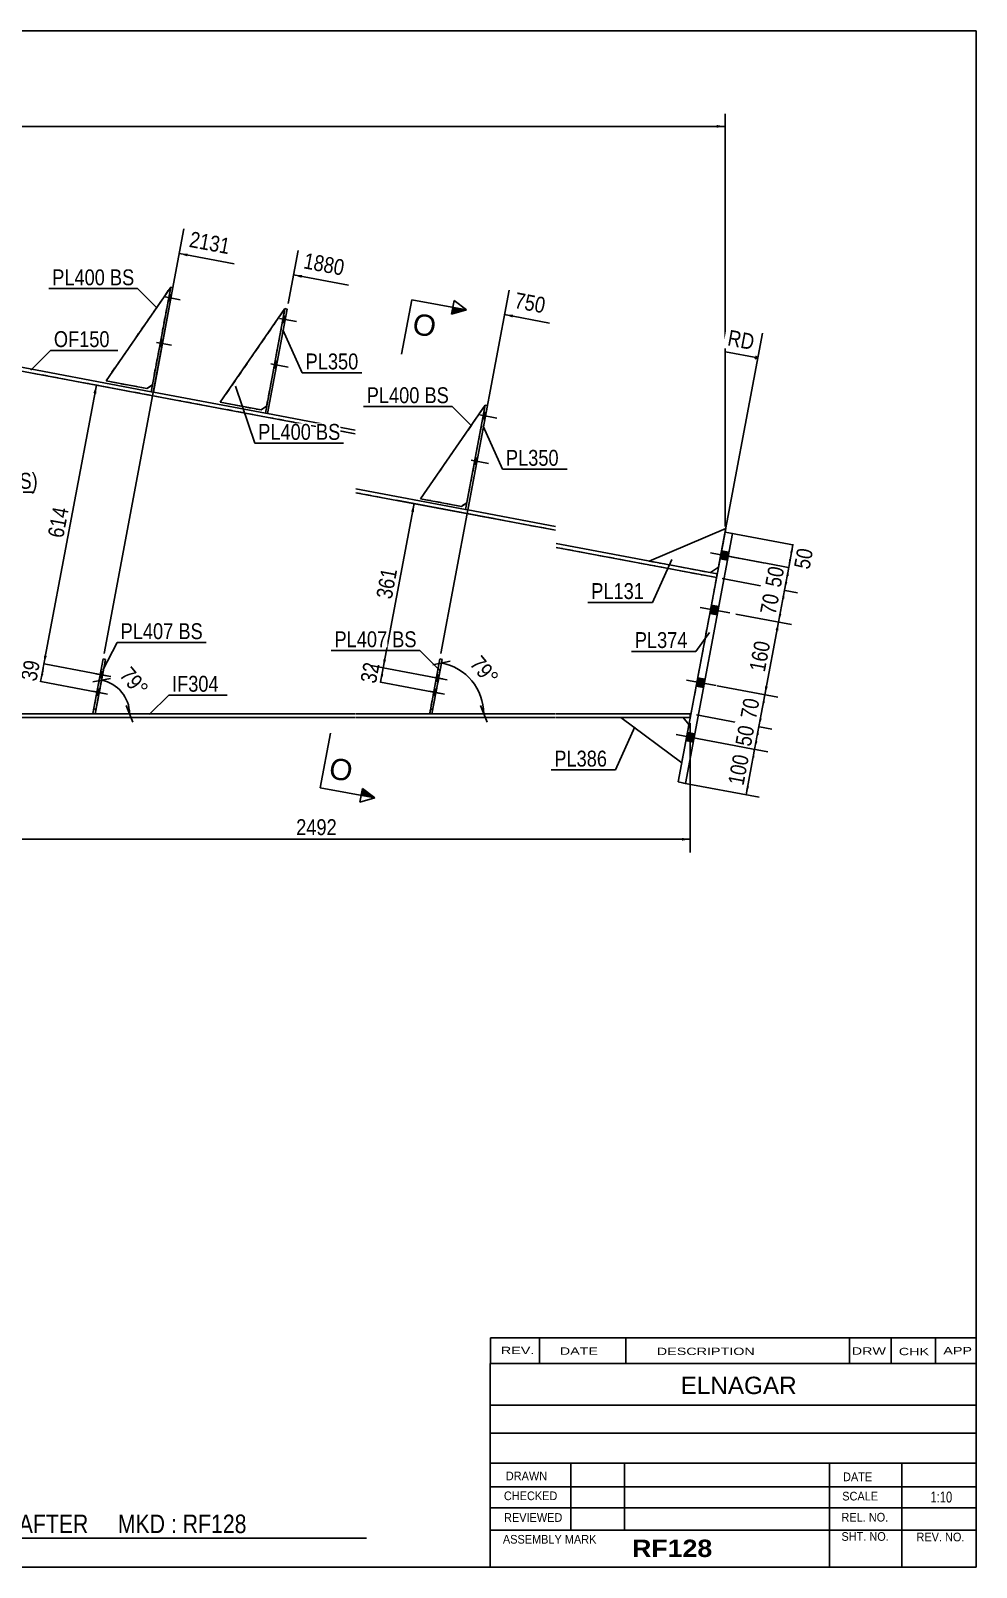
# Model space of a CAD drawing. Header units: millimetres. Extents: x -244 to 159, y -153 to 124.
# Drawn here: x -11.4 to 158.9, y -153 to 124 of the extents above; entities that cross this region are included whole.
import ezdxf

# ---------------------------------------------------------------- set-up
doc = ezdxf.new("R2010")
doc.units = ezdxf.units.MM
doc.linetypes.add('DXK_LINE_DOT1', pattern=[1.8814, 0.9407, -0.9407])
doc.linetypes.add('DXK_LINE_DOT2', pattern=[3.9198, 1.9599, -1.9599])
doc.styles.add('Arial', font='ARIAL.TTF', dxfattribs={"height": 0.2})
doc.styles.add('Arial Bold', font='ARIALBD.TTF', dxfattribs={"height": 0.2})
doc.styles.add('Arial Narrow', font='ARIALN.TTF', dxfattribs={"height": 0.2})

# ---------------------------------------------------------------- blocks, each defined once
blk = doc.blocks.new('Unknown-627307897-1210')
at = {"color": 5, "linetype": 'Continuous'}
for p, q in [((158.92, 123.98), (-241.08, 123.98)), ((-241.08, 123.98), (-241.08, -153.02)), ((158.92, -153.02), (158.92, 123.98)), ((-241.08, -153.02), (158.92, -153.02))]:
    blk.add_line(p, q, dxfattribs=at)
at = {"color": 174, "linetype": 'Continuous', "style": 'Arial'}
blk.add_text('Tekla structures', height=1.9102, rotation=90, dxfattribs=at).set_placement((-241.58, -152.52))
blk = doc.blocks.new('Bolt-627307897-1239 - 1231')
at = {"color": 3, "linetype": 'DXK_LINE_DOT2'}
for p, q in [((60.87, 7.47), (63.57, 6.97)), ((61.54, 6.75), (61.95, 6.68)), ((61.75, 7.9), (62.16, 7.82)), ((60.38, 4.89), (63.08, 4.38)), ((61.05, 4.17), (61.46, 4.09)), ((61.27, 5.32), (61.68, 5.24))]:
    blk.add_line(p, q, dxfattribs=at)
blk = doc.blocks.new('Part-627307897-1601 - 1231')
at = {"color": 2, "linetype": 'Continuous'}
for p, q in [((66.92, 37.67), (70.46, 56.5)), ((70.86, 56.43), (67.33, 37.59)), ((70.46, 56.5), (70.86, 56.43)), ((67.33, 37.59), (66.92, 37.67))]:
    blk.add_line(p, q, dxfattribs=at)
blk = doc.blocks.new('Bolt-627307897-1234 - 1231')
at = {"color": 3, "linetype": 'DXK_LINE_DOT2'}
for p, q in [((1.2, 8.49), (1.61, 8.42)), ((0.31, 8.07), (3.01, 7.56)), ((0.98, 7.35), (1.39, 7.27)), ((-0.28, 4.89), (2.42, 4.38)), ((0.39, 4.17), (0.8, 4.1)), ((0.6, 5.32), (1.01, 5.24))]:
    blk.add_line(p, q, dxfattribs=at)
blk = doc.blocks.new('Bolt-627307897-1235 - 1231')
at = {"linetype": 'Continuous'}
for points in [[(1.39, 7.27), (1.61, 8.42), (1.2, 8.49), (0.98, 7.35)], [(0.8, 4.1), (1.01, 5.24), (0.6, 5.32), (0.39, 4.17)]]:
    blk.add_hatch(color=3, dxfattribs=at).paths.add_polyline_path(points)
at = {"color": 3, "linetype": 'Continuous'}
for p, q in [((1.2, 8.49), (1.61, 8.42)), ((0.31, 8.07), (3.01, 7.56)), ((0.98, 7.35), (1.39, 7.27)), ((-0.28, 4.89), (2.42, 4.38)), ((0.39, 4.17), (0.8, 4.1)), ((0.6, 5.32), (1.01, 5.24))]:
    blk.add_line(p, q, dxfattribs=at)
blk = doc.blocks.new('Bolt-627307897-1240 - 1231')
at = {"linetype": 'Continuous'}
for points in [[(13.73, 75.22), (13.94, 76.36), (13.53, 76.44), (13.32, 75.29)], [(13.73, 75.22), (13.94, 76.36), (13.53, 76.44), (13.32, 75.29)], [(13.73, 75.22), (13.94, 76.36), (13.53, 76.44), (13.32, 75.29)], [(12.19, 67.03), (12.41, 68.17), (12, 68.25), (11.78, 67.1)], [(12.19, 67.03), (12.41, 68.17), (12, 68.25), (11.78, 67.1)], [(12.19, 67.03), (12.41, 68.17), (12, 68.25), (11.78, 67.1)]]:
    blk.add_hatch(color=3, dxfattribs=at).paths.add_polyline_path(points)
at = {"color": 3, "linetype": 'Continuous'}
for p, q in [((12.77, 75.99), (15.47, 75.48)), ((12.77, 75.99), (15.47, 75.48)), ((12.77, 75.99), (15.47, 75.48)), ((13.32, 75.29), (13.73, 75.22)), ((13.32, 75.29), (13.73, 75.22)), ((13.32, 75.29), (13.73, 75.22)), ((13.53, 76.44), (13.94, 76.36)), ((13.53, 76.44), (13.94, 76.36)), ((13.53, 76.44), (13.94, 76.36)), ((11.23, 67.8), (13.94, 67.29)), ((11.23, 67.8), (13.94, 67.29)), ((11.23, 67.8), (13.94, 67.29)), ((11.78, 67.1), (12.19, 67.03)), ((11.78, 67.1), (12.19, 67.03)), ((11.78, 67.1), (12.19, 67.03)), ((12, 68.25), (12.41, 68.17)), ((12, 68.25), (12.41, 68.17)), ((12, 68.25), (12.41, 68.17))]:
    blk.add_line(p, q, dxfattribs=at)
blk = doc.blocks.new('Bolt-627307897-1241 - 1231')
at = {"linetype": 'Continuous'}
for points in [[(113.04, 30.23), (112.76, 28.76), (114.07, 28.51), (114.35, 29.99)], [(113.04, 30.23), (112.76, 28.76), (114.07, 28.51), (114.35, 29.99)], [(111.19, 20.41), (110.92, 18.93), (112.23, 18.69), (112.5, 20.16)], [(111.19, 20.41), (110.92, 18.93), (112.23, 18.69), (112.5, 20.16)], [(108.73, 7.3), (108.46, 5.83), (109.77, 5.58), (110.04, 7.06)], [(108.73, 7.3), (108.46, 5.83), (109.77, 5.58), (110.04, 7.06)], [(106.89, -2.53), (106.61, -4), (107.92, -4.25), (108.2, -2.77)], [(106.89, -2.53), (106.61, -4), (107.92, -4.25), (108.2, -2.77)]]:
    blk.add_hatch(color=3, dxfattribs=at).paths.add_polyline_path(points)
at = {"color": 3, "linetype": 'Continuous'}
for p, q in [((116.34, 28.85), (111.02, 29.85)), ((116.34, 28.85), (111.02, 29.85)), ((114.07, 28.51), (112.76, 28.76)), ((114.07, 28.51), (112.76, 28.76)), ((114.35, 29.99), (113.04, 30.23)), ((114.35, 29.99), (113.04, 30.23)), ((114.5, 19.02), (109.17, 20.02)), ((114.5, 19.02), (109.17, 20.02)), ((112.5, 20.16), (111.19, 20.41)), ((112.5, 20.16), (111.19, 20.41)), ((112.23, 18.69), (110.92, 18.93)), ((112.23, 18.69), (110.92, 18.93)), ((112.03, 5.92), (106.71, 6.92)), ((112.03, 5.92), (106.71, 6.92)), ((109.77, 5.58), (108.46, 5.83)), ((109.77, 5.58), (108.46, 5.83)), ((110.04, 7.06), (108.73, 7.3)), ((110.04, 7.06), (108.73, 7.3)), ((108.2, -2.77), (106.89, -2.53)), ((108.2, -2.77), (106.89, -2.53)), ((110.19, -3.91), (104.87, -2.91)), ((110.19, -3.91), (104.87, -2.91)), ((107.92, -4.25), (106.61, -4)), ((107.92, -4.25), (106.61, -4))]:
    blk.add_line(p, q, dxfattribs=at)
blk = doc.blocks.new('Bolt-627307897-1244 - 1231')
at = {"linetype": 'Continuous'}
for points in [[(34.31, 71.35), (34.53, 72.5), (34.12, 72.58), (33.9, 71.43)], [(34.31, 71.35), (34.53, 72.5), (34.12, 72.58), (33.9, 71.43)], [(34.31, 71.35), (34.53, 72.5), (34.12, 72.58), (33.9, 71.43)], [(32.78, 63.16), (32.99, 64.31), (32.58, 64.39), (32.37, 63.24)], [(32.78, 63.16), (32.99, 64.31), (32.58, 64.39), (32.37, 63.24)], [(32.78, 63.16), (32.99, 64.31), (32.58, 64.39), (32.37, 63.24)]]:
    blk.add_hatch(color=3, dxfattribs=at).paths.add_polyline_path(points)
at = {"color": 3, "linetype": 'Continuous'}
for p, q in [((33.36, 72.12), (36.47, 71.54)), ((33.36, 72.12), (36.47, 71.54)), ((33.36, 72.12), (36.47, 71.54)), ((34.12, 72.58), (34.53, 72.5)), ((34.12, 72.58), (34.53, 72.5)), ((34.12, 72.58), (34.53, 72.5)), ((33.9, 71.43), (34.31, 71.35)), ((33.9, 71.43), (34.31, 71.35)), ((33.9, 71.43), (34.31, 71.35)), ((31.82, 63.93), (34.93, 63.35)), ((31.82, 63.93), (34.93, 63.35)), ((31.82, 63.93), (34.93, 63.35)), ((32.58, 64.39), (32.99, 64.31)), ((32.58, 64.39), (32.99, 64.31)), ((32.58, 64.39), (32.99, 64.31)), ((32.37, 63.24), (32.78, 63.16)), ((32.37, 63.24), (32.78, 63.16)), ((32.37, 63.24), (32.78, 63.16))]:
    blk.add_line(p, q, dxfattribs=at)
blk = doc.blocks.new('Part-627307897-1611 - 1231')
at = {"color": 2, "linetype": 'Continuous'}
for p, q in [((62.28, 10.72), (60.44, 0.9)), ((62.69, 10.65), (60.85, 0.82)), ((62.28, 10.72), (62.69, 10.65)), ((60.85, 0.82), (60.44, 0.9))]:
    blk.add_line(p, q, dxfattribs=at)
at = {"color": 7, "linetype": 'DXK_LINE_DOT1'}
blk.add_line((60.59, 1.71), (61, 1.64), dxfattribs=at)
blk = doc.blocks.new('Bolt-627307897-1246 - 1231')
at = {"linetype": 'Continuous'}
for points in [[(61.75, 7.9), (61.54, 6.75), (61.95, 6.68), (62.16, 7.82)], [(61.27, 5.32), (61.05, 4.17), (61.46, 4.09), (61.68, 5.24)]]:
    blk.add_hatch(color=3, dxfattribs=at).paths.add_polyline_path(points)
at = {"color": 3, "linetype": 'Continuous'}
for p, q in [((60.87, 7.47), (63.57, 6.97)), ((61.54, 6.75), (61.95, 6.68)), ((61.75, 7.9), (62.16, 7.82)), ((60.38, 4.89), (63.08, 4.38)), ((61.05, 4.17), (61.46, 4.09)), ((61.27, 5.32), (61.68, 5.24))]:
    blk.add_line(p, q, dxfattribs=at)
blk = doc.blocks.new('Bolt-627307897-1247 - 1231')
at = {"linetype": 'Continuous'}
for points in [[(70.4, 53.97), (70.62, 55.12), (70.21, 55.19), (69.99, 54.05)], [(70.4, 53.97), (70.62, 55.12), (70.21, 55.19), (69.99, 54.05)], [(70.4, 53.97), (70.62, 55.12), (70.21, 55.19), (69.99, 54.05)], [(68.87, 45.78), (69.08, 46.93), (68.67, 47), (68.46, 45.86)], [(68.87, 45.78), (69.08, 46.93), (68.67, 47), (68.46, 45.86)], [(68.87, 45.78), (69.08, 46.93), (68.67, 47), (68.46, 45.86)]]:
    blk.add_hatch(color=3, dxfattribs=at).paths.add_polyline_path(points)
at = {"color": 3, "linetype": 'Continuous'}
for p, q in [((69.45, 54.74), (72.56, 54.16)), ((69.45, 54.74), (72.56, 54.16)), ((69.45, 54.74), (72.56, 54.16)), ((69.99, 54.05), (70.4, 53.97)), ((69.99, 54.05), (70.4, 53.97)), ((69.99, 54.05), (70.4, 53.97)), ((70.21, 55.19), (70.62, 55.12)), ((70.21, 55.19), (70.62, 55.12)), ((70.21, 55.19), (70.62, 55.12)), ((67.91, 46.55), (71.02, 45.97)), ((67.91, 46.55), (71.02, 45.97)), ((67.91, 46.55), (71.02, 45.97)), ((68.46, 45.86), (68.87, 45.78)), ((68.46, 45.86), (68.87, 45.78)), ((68.46, 45.86), (68.87, 45.78)), ((68.67, 47), (69.08, 46.93)), ((68.67, 47), (69.08, 46.93)), ((68.67, 47), (69.08, 46.93))]:
    blk.add_line(p, q, dxfattribs=at)
blk = doc.blocks.new('Part-627307897-1370 - 1231')
at = {"color": 2, "linetype": 'Continuous'}
for p, q in [((1.62, 10.72), (-0.23, 0.9)), ((2.03, 10.65), (0.18, 0.82)), ((1.62, 10.72), (2.03, 10.65)), ((0.18, 0.82), (-0.23, 0.9))]:
    blk.add_line(p, q, dxfattribs=at)
blk = doc.blocks.new('Part-627307897-1321 - 1231')
at = {"color": 7, "linetype": 'DXK_LINE_DOT1'}
for p, q in [((58.8, 39.61), (70.46, 56.5)), ((70.46, 56.5), (67.15, 38.9)), ((66.18, 38.23), (58.8, 39.61)), ((67.15, 38.9), (66.18, 38.23))]:
    blk.add_line(p, q, dxfattribs=at)
blk = doc.blocks.new('Part-627307897-1316 - 1231')
at = {"color": 7, "linetype": 'DXK_LINE_DOT1'}
for p, q in [((22.72, 57), (34.37, 73.89)), ((34.37, 73.89), (31.06, 56.28)), ((30.09, 55.61), (22.72, 57)), ((31.06, 56.28), (30.09, 55.61))]:
    blk.add_line(p, q, dxfattribs=at)
blk = doc.blocks.new('Part-627307897-1274 - 1231')
at = {"color": 2, "linetype": 'Continuous'}
for p, q in [((-60.63, 71.55), (-60.63, 0.83)), ((107.52, 0.83), (107.39, 0.83))]:
    blk.add_line(p, q, dxfattribs=at)
at = {"color": 7, "linetype": 'DXK_LINE_DOT1'}
for p, q in [((47.04, 51.33), (-60.63, 71.55)), ((83.13, 33.94), (47.14, 40.7)), ((112.13, 25.4), (83.23, 30.83)), ((112.13, 25.4), (107.52, 0.83)), ((-60.63, 0.83), (47.04, 0.83)), ((47.14, 0.83), (83.13, 0.83)), ((83.23, 0.83), (107.39, 0.83))]:
    blk.add_line(p, q, dxfattribs=at)
blk = doc.blocks.new('Part-627307897-1311 - 1231')
at = {"color": 7, "linetype": 'DXK_LINE_DOT1'}
for p, q in [((2.13, 60.86), (13.78, 77.75)), ((13.78, 77.75), (10.47, 60.14)), ((9.5, 59.48), (2.13, 60.86)), ((10.47, 60.14), (9.5, 59.48))]:
    blk.add_line(p, q, dxfattribs=at)
blk = doc.blocks.new('Part-627307897-1621 - 1231')
at = {"color": 2, "linetype": 'Continuous'}
for p, q in [((30.83, 55.05), (34.37, 73.89)), ((34.78, 73.81), (31.24, 54.97)), ((34.37, 73.89), (34.78, 73.81)), ((31.24, 54.97), (30.83, 55.05))]:
    blk.add_line(p, q, dxfattribs=at)
blk = doc.blocks.new('Part-627307897-1348 - 1231')
at = {"color": 7, "linetype": 'DXK_LINE_DOT1'}
for p, q in [((1.62, 10.72), (-0.23, 0.9)), ((0.18, 0.82), (2.03, 10.65)), ((2.03, 10.65), (1.62, 10.72)), ((-0.23, 0.9), (0.18, 0.82)), ((-0.08, 1.72), (0.33, 1.64))]:
    blk.add_line(p, q, dxfattribs=at)
blk = doc.blocks.new('Part-627307897-1554 - 1231')
at = {"color": 2, "linetype": 'Continuous'}
for p, q in [((-60.63, 71.55), (-60.51, 72.2)), ((-60.51, 72.2), (-28.14, 66.12)), ((47.04, 51.33), (-60.63, 71.55)), ((10.24, 58.91), (-27.73, 66.05)), ((30.83, 55.05), (10.65, 58.84)), ((47.04, 52), (31.24, 54.97)), ((66.92, 37.67), (47.14, 41.38)), ((83.13, 33.94), (47.14, 40.7)), ((83.13, 34.62), (67.33, 37.59)), ((112.26, 26.06), (83.23, 31.51)), ((112.13, 25.4), (83.23, 30.83))]:
    blk.add_line(p, q, dxfattribs=at)
at = {"color": 7, "linetype": 'DXK_LINE_DOT1'}
for p, q in [((-27.73, 66.05), (-28.14, 66.12)), ((10.65, 58.84), (10.24, 58.91)), ((31.24, 54.97), (30.83, 55.05)), ((67.33, 37.59), (66.92, 37.67)), ((112.13, 25.4), (112.26, 26.06))]:
    blk.add_line(p, q, dxfattribs=at)
blk = doc.blocks.new('Part-627307897-1549 - 1231')
at = {"color": 2, "linetype": 'Continuous'}
for p, q in [((0.11, 0.83), (-27.3, 0.83)), ((47.04, 0.17), (-27.3, 0.17)), ((47.04, 0.83), (0.18, 0.83)), ((60.77, 0.83), (47.14, 0.83)), ((83.13, 0.17), (47.14, 0.17)), ((83.13, 0.83), (60.85, 0.83)), ((107.39, 0.83), (83.23, 0.83)), ((107.39, 0.17), (83.23, 0.17)), ((107.39, 0.83), (107.39, 0.17))]:
    blk.add_line(p, q, dxfattribs=at)
at = {"color": 7, "linetype": 'DXK_LINE_DOT1'}
for p, q in [((-27.3, 0.17), (-27.3, 0.83)), ((107.39, 0.17), (107.39, 0.17)), ((107.39, 0.17), (107.39, 0.17))]:
    blk.add_line(p, q, dxfattribs=at)
blk = doc.blocks.new('Part-627307897-1606 - 1231')
at = {"color": 2, "linetype": 'Continuous'}
for p, q in [((58.8, 39.61), (70.46, 56.5)), ((66.18, 38.23), (58.8, 39.61)), ((67.15, 38.9), (66.18, 38.23))]:
    blk.add_line(p, q, dxfattribs=at)
blk = doc.blocks.new('Part-627307897-1708 - 1231')
at = {"color": 2, "linetype": 'Continuous'}
for p, q in [((105.21, -11.45), (113.67, 33.59)), ((114.98, 33.35), (106.52, -11.7)), ((113.67, 33.59), (114.98, 33.35)), ((106.52, -11.7), (105.21, -11.45))]:
    blk.add_line(p, q, dxfattribs=at)
blk = doc.blocks.new('Part-627307897-1713 - 1231')
at = {"color": 2, "linetype": 'Continuous'}
for p, q in [((113.79, 34.25), (99.97, 28.37)), ((113.79, 34.25), (113.67, 33.59)), ((111.03, 26.29), (112.49, 27.29))]:
    blk.add_line(p, q, dxfattribs=at)
at = {"color": 7, "linetype": 'DXK_LINE_DOT1'}
for p, q in [((112.49, 27.29), (113.67, 33.59)), ((99.97, 28.37), (111.03, 26.29))]:
    blk.add_line(p, q, dxfattribs=at)
blk = doc.blocks.new('Part-627307897-1718 - 1231')
at = {"color": 2, "linetype": 'Continuous'}
for p, q in [((105.85, -8.02), (94.89, 0.17)), ((106.14, 0.17), (107.16, -1.06))]:
    blk.add_line(p, q, dxfattribs=at)
at = {"color": 7, "linetype": 'DXK_LINE_DOT1'}
for p, q in [((94.89, 0.17), (106.14, 0.17)), ((107.16, -1.06), (105.85, -8.02))]:
    blk.add_line(p, q, dxfattribs=at)
blk = doc.blocks.new('Part-627307897-1723 - 1231')
at = {"color": 2, "linetype": 'Continuous'}
for p, q in [((10.24, 58.91), (13.78, 77.75)), ((14.19, 77.67), (10.65, 58.84)), ((13.78, 77.75), (14.19, 77.67)), ((10.65, 58.84), (10.24, 58.91))]:
    blk.add_line(p, q, dxfattribs=at)
blk = doc.blocks.new('Part-627307897-1728 - 1231')
at = {"color": 7, "linetype": 'DXK_LINE_DOT1'}
for p, q in [((62.28, 10.72), (60.44, 0.9)), ((60.85, 0.82), (62.69, 10.65)), ((62.69, 10.65), (62.28, 10.72)), ((60.44, 0.9), (60.85, 0.82))]:
    blk.add_line(p, q, dxfattribs=at)
blk = doc.blocks.new('Part-627307897-1733 - 1231')
at = {"color": 2, "linetype": 'Continuous'}
for p, q in [((22.72, 57), (34.37, 73.89)), ((30.09, 55.61), (22.72, 57)), ((31.06, 56.28), (30.09, 55.61))]:
    blk.add_line(p, q, dxfattribs=at)
blk = doc.blocks.new('Part-627307897-1738 - 1231')
at = {"color": 2, "linetype": 'Continuous'}
for p, q in [((2.13, 60.86), (13.78, 77.75)), ((9.5, 59.48), (2.13, 60.86)), ((10.47, 60.14), (9.5, 59.48))]:
    blk.add_line(p, q, dxfattribs=at)
blk = doc.blocks.new('StraightDimension-627307897-2252 - 1231')
at = {"linetype": 'Continuous'}
for points in [[(51.53, 7.7), (52.06, 9.13), (52.03, 7.61)], [(52.09, 7.97), (51.57, 6.55), (51.6, 8.07)]]:
    blk.add_hatch(color=7, dxfattribs=at).paths.add_polyline_path(points)
at = {"color": 7, "linetype": 'Continuous'}
for p, q in [((62.59, 7.15), (49.85, 9.54)), ((51.57, 6.55), (52.06, 9.13)), ((62.1, 4.57), (49.36, 6.96))]:
    blk.add_line(p, q, dxfattribs=at)
at = {"color": 0}
blk.add_wipeout([(52.12, 10.25), (47.99, 11.03), (47.09, 6.25), (51.22, 5.48)], dxfattribs=at)
at = {"color": 3, "style": 'Arial Narrow'}
blk.add_text('32', height=2.863, rotation=79.3661, dxfattribs=at).set_placement((50.74, 6.18))
blk = doc.blocks.new('StraightDimension-627307897-2191 - 1231')
at = {"linetype": 'Continuous'}
blk.add_hatch(color=7, dxfattribs=at).paths.add_polyline_path([(37.36, 79.43), (35.93, 79.95), (37.45, 79.92)])
at = {"color": 7, "linetype": 'Continuous'}
for p, q in [((34.96, 74.79), (36.76, 84.37)), ((45.82, 78.09), (35.93, 79.95))]:
    blk.add_line(p, q, dxfattribs=at)
at = {"color": 0}
blk.add_wipeout([(45.22, 79.12), (46, 83.25), (37.63, 84.82), (36.86, 80.69)], dxfattribs=at)
at = {"color": 3, "style": 'Arial Narrow'}
blk.add_text('1880', height=2.863, rotation=-10.6341, dxfattribs=at).set_placement((37.56, 81.17))
blk = doc.blocks.new('StraightDimension-627307897-1802 - 1231')
at = {"linetype": 'Continuous'}
for points in [[(122.76, 15.94), (123.29, 17.37), (123.25, 15.85)], [(121.35, 5.7), (120.82, 4.27), (120.86, 5.79)]]:
    blk.add_hatch(color=7, dxfattribs=at).paths.add_polyline_path(points)
at = {"color": 7, "linetype": 'Continuous'}
for p, q in [((115.6, 18.82), (125.64, 16.93)), ((120.82, 4.27), (123.29, 17.37)), ((112.21, 5.89), (123.18, 3.83))]:
    blk.add_line(p, q, dxfattribs=at)
at = {"color": 0}
blk.add_wipeout([(122.52, 14.13), (118.4, 14.91), (117.16, 8.34), (121.29, 7.56)], dxfattribs=at)
at = {"color": 3, "style": 'Arial Narrow'}
blk.add_text('160', height=2.863, rotation=79.3661, dxfattribs=at).set_placement((120.81, 8.26))
blk = doc.blocks.new('StraightDimension-627307897-1781 - 1231')
at = {"linetype": 'Continuous'}
for points in [[(120.3, 2.84), (120.82, 4.27), (120.79, 2.75)], [(120.27, -0.04), (119.75, -1.46), (119.78, 0.06)]]:
    blk.add_hatch(color=7, dxfattribs=at).paths.add_polyline_path(points)
at = {"color": 7, "linetype": 'Continuous'}
for p, q in [((112.21, 5.89), (123.18, 3.83)), ((119.75, -1.46), (120.82, 4.27)), ((108.5, 0.65), (122.11, -1.91))]:
    blk.add_line(p, q, dxfattribs=at)
at = {"color": 0}
blk.add_wipeout([(120.59, 3.82), (116.46, 4.59), (115.56, -0.18), (119.69, -0.96)], dxfattribs=at)
at = {"color": 3, "style": 'Arial Narrow'}
blk.add_text('70', height=2.863, rotation=79.3661, dxfattribs=at).set_placement((119.21, -0.26))
blk = doc.blocks.new('StraightDimension-627307897-1809 - 1231')
at = {"linetype": 'Continuous'}
for points in [[(123.84, 21.68), (124.36, 23.11), (124.33, 21.59)], [(123.81, 18.8), (123.29, 17.37), (123.32, 18.89)]]:
    blk.add_hatch(color=7, dxfattribs=at).paths.add_polyline_path(points)
at = {"color": 7, "linetype": 'Continuous'}
for p, q in [((113.12, 25.22), (126.72, 22.66)), ((123.29, 17.37), (124.36, 23.11)), ((115.6, 18.82), (125.64, 16.93))]:
    blk.add_line(p, q, dxfattribs=at)
at = {"color": 0}
blk.add_wipeout([(124.12, 22.65), (120, 23.43), (119.1, 18.66), (123.23, 17.88)], dxfattribs=at)
at = {"color": 3, "style": 'Arial Narrow'}
blk.add_text('70', height=2.863, rotation=79.3661, dxfattribs=at).set_placement((122.75, 18.58))
blk = doc.blocks.new('StraightDimension-627307897-1820 - 1231')
at = {"linetype": 'Continuous'}
for points in [[(124.61, 25.77), (125.13, 27.2), (125.1, 25.68)], [(124.88, 24.53), (124.36, 23.11), (124.39, 24.63)]]:
    blk.add_hatch(color=7, dxfattribs=at).paths.add_polyline_path(points)
at = {"color": 7, "linetype": 'Continuous'}
for p, q in [((112.94, 29.49), (127.49, 26.76)), ((113.12, 25.22), (126.72, 22.66)), ((124.36, 23.11), (125.13, 27.2))]:
    blk.add_line(p, q, dxfattribs=at)
at = {"color": 0}
blk.add_wipeout([(125.05, 27.57), (120.92, 28.34), (120.02, 23.57), (124.15, 22.79)], dxfattribs=at)
at = {"color": 3, "style": 'Arial Narrow'}
blk.add_text('50', height=2.863, rotation=79.3661, dxfattribs=at).set_placement((123.67, 23.5))
blk = doc.blocks.new('StraightDimension-627307897-1829 - 1231')
at = {"linetype": 'Continuous'}
for points in [[(125.38, 29.87), (125.9, 31.3), (125.87, 29.78)], [(125.65, 28.63), (125.13, 27.2), (125.16, 28.72)]]:
    blk.add_hatch(color=7, dxfattribs=at).paths.add_polyline_path(points)
at = {"color": 7, "linetype": 'Continuous'}
for p, q in [((114.65, 33.41), (128.11, 30.88)), ((125.13, 27.2), (125.9, 31.3)), ((112.94, 29.49), (127.34, 26.79))]:
    blk.add_line(p, q, dxfattribs=at)
at = {"color": 0}
blk.add_wipeout([(130.24, 30.83), (126.11, 31.61), (125.22, 26.83), (129.34, 26.06)], dxfattribs=at)
at = {"color": 3, "style": 'Arial Narrow'}
blk.add_text('50', height=2.863, rotation=79.3661, dxfattribs=at).set_placement((128.86, 26.76))
blk = doc.blocks.new('StraightDimension-627307897-1839 - 1231')
at = {"linetype": 'Continuous'}
for points in [[(119.23, -2.89), (119.75, -1.46), (119.72, -2.98)], [(119.5, -4.13), (118.98, -5.56), (119.01, -4.04)]]:
    blk.add_hatch(color=7, dxfattribs=at).paths.add_polyline_path(points)
at = {"color": 7, "linetype": 'Continuous'}
for p, q in [((108.5, 0.65), (122.11, -1.91)), ((118.98, -5.56), (119.75, -1.46)), ((110.21, -3.91), (121.34, -6))]:
    blk.add_line(p, q, dxfattribs=at)
at = {"color": 0}
blk.add_wipeout([(119.66, -1.1), (115.54, -0.32), (114.64, -5.1), (118.77, -5.87)], dxfattribs=at)
at = {"color": 3, "style": 'Arial Narrow'}
blk.add_text('50', height=2.863, rotation=79.3661, dxfattribs=at).set_placement((118.29, -5.17))
blk = doc.blocks.new('StraightDimension-627307897-1850 - 1231')
at = {"linetype": 'Continuous'}
for points in [[(118.46, -6.99), (118.98, -5.56), (118.95, -7.08)], [(117.96, -12.32), (117.44, -13.75), (117.47, -12.23)]]:
    blk.add_hatch(color=7, dxfattribs=at).paths.add_polyline_path(points)
at = {"color": 7, "linetype": 'Continuous'}
for p, q in [((110.21, -3.91), (121.34, -6)), ((117.44, -13.75), (118.98, -5.56)), ((106.19, -11.64), (119.8, -14.19))]:
    blk.add_line(p, q, dxfattribs=at)
at = {"color": 0}
blk.add_wipeout([(118.68, -6.34), (114.55, -5.57), (113.32, -12.14), (117.45, -12.91)], dxfattribs=at)
at = {"color": 3, "style": 'Arial Narrow'}
blk.add_text('100', height=2.863, rotation=79.3661, dxfattribs=at).set_placement((116.97, -12.21))
blk = doc.blocks.new('StraightDimension-627307897-1998 - 1231')
at = {"linetype": 'Continuous'}
for points in [[(-212.41, 106.49), (-213.91, 106.74), (-212.41, 106.99)], [(112.17, 106.99), (113.67, 106.74), (112.17, 106.49)]]:
    blk.add_hatch(color=7, dxfattribs=at).paths.add_polyline_path(points)
at = {"color": 7, "linetype": 'Continuous'}
for p, q in [((-213.91, 34.59), (-213.91, 108.99)), ((113.67, 34.59), (113.67, 108.99)), ((-213.91, 106.74), (113.67, 106.74))]:
    blk.add_line(p, q, dxfattribs=at)
at = {"color": 0}
blk.add_wipeout([(-45.86, 106.89), (-45.86, 111.09), (-54.38, 111.09), (-54.38, 106.89)], dxfattribs=at)
at = {"color": 3, "style": 'Arial Narrow'}
blk.add_text('5934', height=2.863, dxfattribs=at).set_placement((-53.78, 107.49))
blk = doc.blocks.new('StraightDimension-627307897-2096 - 1231')
at = {"linetype": 'Continuous'}
for points in [[(-25.8, -22.03), (-27.3, -21.78), (-25.8, -21.53)], [(105.89, -21.53), (107.39, -21.78), (105.89, -22.03)]]:
    blk.add_hatch(color=7, dxfattribs=at).paths.add_polyline_path(points)
at = {"color": 7, "linetype": 'Continuous'}
for p, q in [((-27.3, -1.83), (-27.3, -24.18)), ((107.39, -0.83), (107.39, -24.18)), ((-27.3, -21.78), (107.39, -21.78))]:
    blk.add_line(p, q, dxfattribs=at)
at = {"color": 0}
blk.add_wipeout([(44.3, -21.63), (44.3, -17.43), (35.79, -17.43), (35.79, -21.63)], dxfattribs=at)
at = {"color": 3, "style": 'Arial Narrow'}
blk.add_text('2492', height=2.863, dxfattribs=at).set_placement((36.39, -21.03))
blk = doc.blocks.new('StraightDimension-627307897-2165 - 1231')
at = {"linetype": 'Continuous'}
blk.add_hatch(color=7, dxfattribs=at).paths.add_polyline_path([(75.37, 72.29), (73.94, 72.81), (75.46, 72.78)])
at = {"color": 7, "linetype": 'Continuous'}
for p, q in [((62.47, 11.71), (74.77, 77.23)), ((82.03, 71.29), (73.94, 72.81))]:
    blk.add_line(p, q, dxfattribs=at)
at = {"color": 0, "linetype": 'Continuous'}
blk.add_wipeout([(119.1, 65.7), (119.88, 69.83), (114.04, 70.93), (113.26, 66.8)], dxfattribs=at)
at = {"color": 7, "linetype": 'Continuous'}
for p, q in [((112.44, 27.04), (120.4, 69.43)), ((113.74, 66.1), (119.57, 65)), ((119.03, 64.85), (119.57, 65)), ((119.12, 65.34), (119.57, 65))]:
    blk.add_line(p, q, dxfattribs=at)
at = {"color": 3, "linetype": 'Continuous', "style": 'Arial Narrow'}
blk.add_text('RD', height=2.863, rotation=-10.6341, dxfattribs=at).set_placement((113.96, 67.28))
at = {"color": 0}
blk.add_wipeout([(81.44, 72.32), (82.21, 76.45), (75.64, 77.68), (74.87, 73.55)], dxfattribs=at)
at = {"color": 3, "style": 'Arial Narrow'}
blk.add_text('750', height=2.863, rotation=-10.6341, dxfattribs=at).set_placement((75.57, 74.03))
blk = doc.blocks.new('StraightDimension-627307897-2178 - 1231')
at = {"linetype": 'Continuous'}
blk.add_hatch(color=7, dxfattribs=at).paths.add_polyline_path([(16.77, 83.29), (15.34, 83.81), (16.86, 83.78)])
at = {"color": 7, "linetype": 'Continuous'}
for p, q in [((1.8, 11.71), (16.17, 88.24)), ((25.23, 81.96), (15.34, 83.81))]:
    blk.add_line(p, q, dxfattribs=at)
at = {"color": 0}
blk.add_wipeout([(24.64, 82.98), (25.41, 87.11), (17.05, 88.68), (16.27, 84.56)], dxfattribs=at)
at = {"color": 3, "style": 'Arial Narrow'}
blk.add_text('2131', height=2.863, rotation=-10.6341, dxfattribs=at).set_placement((16.97, 85.03))
blk = doc.blocks.new('StraightDimension-627307897-2228 - 1231')
at = {"linetype": 'Continuous'}
for points in [[(-0.15, 58.66), (0.38, 60.09), (0.35, 58.57)], [(-8.54, 11.26), (-9.06, 9.83), (-9.03, 11.35)]]:
    blk.add_hatch(color=7, dxfattribs=at).paths.add_polyline_path(points)
at = {"color": 7, "linetype": 'Continuous'}
for p, q in [((-9.06, 9.83), (0.38, 60.09)), ((5.82, 59.07), (-1.83, 60.5)), ((2.03, 7.74), (-11.27, 10.24))]:
    blk.add_line(p, q, dxfattribs=at)
at = {"color": 0}
blk.add_wipeout([(-3.87, 38.27), (-8, 39.05), (-9.23, 32.48), (-5.11, 31.7)], dxfattribs=at)
at = {"color": 3, "style": 'Arial Narrow'}
blk.add_text('614', height=2.863, rotation=79.3661, dxfattribs=at).set_placement((-5.59, 32.4))
blk = doc.blocks.new('StraightDimension-627307897-2239 - 1231')
at = {"linetype": 'Continuous'}
for points in [[(-9.58, 8.4), (-9.06, 9.83), (-9.09, 8.31)], [(-9.14, 8.08), (-9.66, 6.65), (-9.63, 8.17)]]:
    blk.add_hatch(color=7, dxfattribs=at).paths.add_polyline_path(points)
at = {"color": 7, "linetype": 'Continuous'}
for p, q in [((2.03, 7.74), (-11.27, 10.24)), ((-9.66, 6.65), (-9.06, 9.83)), ((1.44, 4.57), (-11.87, 7.07))]:
    blk.add_line(p, q, dxfattribs=at)
at = {"color": 0}
blk.add_wipeout([(-9.06, 10.65), (-13.19, 11.43), (-14.08, 6.66), (-9.96, 5.88)], dxfattribs=at)
at = {"color": 3, "style": 'Arial Narrow'}
blk.add_text('39', height=2.863, rotation=79.3661, dxfattribs=at).set_placement((-10.43, 6.58))
blk = doc.blocks.new('StraightDimension-627307897-2241 - 1231')
at = {"linetype": 'Continuous'}
for points in [[(57.1, 37.31), (57.62, 38.74), (57.59, 37.22)], [(52.58, 10.56), (52.06, 9.13), (52.09, 10.65)]]:
    blk.add_hatch(color=7, dxfattribs=at).paths.add_polyline_path(points)
at = {"color": 7, "linetype": 'Continuous'}
for p, q in [((73.54, 35.75), (55.41, 39.15)), ((52.06, 9.13), (57.62, 38.74)), ((62.59, 7.15), (49.85, 9.54))]:
    blk.add_line(p, q, dxfattribs=at)
at = {"color": 0}
blk.add_wipeout([(55.31, 27.24), (51.18, 28.02), (49.95, 21.45), (54.07, 20.67)], dxfattribs=at)
at = {"color": 3, "style": 'Arial Narrow'}
blk.add_text('361', height=2.863, rotation=79.3661, dxfattribs=at).set_placement((53.59, 21.38))
blk = doc.blocks.new('AngleDimension-627307897-42856 - 1231')
at = {"color": 1, "linetype": 'Continuous'}
for p, q in [((-0.26, 6.58), (2.91, 7.2)), ((1.32, 6.89), (0.18, 0.82)), ((0.36, 1.8), (1.32, 6.89)), ((6.36, 0.82), (0.18, 0.82)), ((6.96, -0.68), (5.76, 2.32))]:
    blk.add_line(p, q, dxfattribs=at)
blk.add_arc((0.18, 0.82), 6.18, 360, 79.3635, dxfattribs=at)
at = {"color": 0}
blk.add_wipeout([(7.69, 2.85), (10.92, 5.53), (6.8, 10.51), (3.56, 7.82)], dxfattribs=at)
at = {"color": 136, "style": 'Arial Narrow'}
blk.add_text('79°', height=2.863, rotation=-50.3172, dxfattribs=at).set_placement((4.41, 7.74))
blk = doc.blocks.new('AngleDimension-627307897-42902 - 1231')
at = {"color": 1, "linetype": 'Continuous'}
for p, q in [((62.57, 9.99), (60.85, 0.82)), ((60.98, 9.68), (64.15, 10.31)), ((61.03, 1.8), (62.57, 9.99)), ((70.18, 0.82), (60.85, 0.82)), ((70.78, -0.68), (69.58, 2.32))]:
    blk.add_line(p, q, dxfattribs=at)
blk.add_arc((60.85, 0.82), 9.34, 360, 79.3635, dxfattribs=at)
at = {"color": 0}
blk.add_wipeout([(70.79, 4.87), (74.02, 7.55), (69.89, 12.52), (66.66, 9.84)], dxfattribs=at)
at = {"color": 136, "style": 'Arial Narrow'}
blk.add_text('79°', height=2.863, rotation=-50.3172, dxfattribs=at).set_placement((67.51, 9.76))
blk = doc.blocks.new('CBS_CALLOFF-627307897-42915')
at = {"color": 7, "linetype": 'Continuous'}
blk.add_line((-67.2, -147.75), (49.03, -147.77), dxfattribs=at)
at = {"color": 3, "linetype": 'Continuous', "style": 'Arial Narrow'}
blk.add_text('QTY= 4 Nos.      RAFTER     MKD : RF128', height=3.3405, dxfattribs=at).set_placement((-44.98, -146.86))
blk = doc.blocks.new('CBS_NAME_BLOG-627307897-42916')
at = {"color": 7, "linetype": 'Continuous'}
for p, q in [((71.33, -152.98), (71.32, -116.27)), ((71.33, -116.27), (158.84, -116.27)), ((71.33, -123.81), (158.84, -123.81)), ((71.4, -128.86), (158.92, -128.86)), ((71.33, -134.23), (158.84, -134.23)), ((85.85, -146.34), (85.85, -134.24)), ((95.53, -146.31), (95.53, -134.25)), ((132.45, -152.98), (132.45, -134.25)), ((145.5, -152.98), (145.5, -134.24)), ((71.33, -138.53), (158.92, -138.51)), ((71.33, -142.28), (158.84, -142.28)), ((71.33, -146.32), (158.84, -146.32)), ((71.33, -153.02), (158.92, -153.02))]:
    blk.add_line(p, q, dxfattribs=at)
at = {"color": 3, "linetype": 'Continuous', "style": 'Arial'}
blk.add_text('ELNAGAR', height=3.133, dxfattribs=at).set_placement((105.65, -121.8))
at = {"color": 3, "linetype": 'Continuous'}
for s, height, style, width, p in [('DRAWN', 1.566, 'Arial', 0.9, (74.16, -137.34)), ('DATE', 1.566, 'Arial', 0.9, (134.92, -137.5)), ('CHECKED', 1.566, 'Arial', 0.9, (73.81, -140.92)), ('SCALE', 1.566, 'Arial', 0.9, (134.77, -140.98)), ('1:10', 1.957, 'Arial Narrow', 0.9, (150.66, -141.34)), ('REVIEWED', 1.566, 'Arial', 0.9, (73.84, -144.83)), ('REL. NO.', 1.566, 'Arial', 0.9, (134.63, -144.78)), ('SHT. NO.', 1.566, 'Arial', 0.9, (134.63, -148.25)), ('REV. NO.', 1.566, 'Arial', 0.9, (148.15, -148.34)), ('ASSEMBLY MARK', 1.5663, 'Arial', 0.9, (73.63, -148.76)), ('RF128', 3.131, 'Arial Bold', 1.1, (96.91, -151.17))]:
    blk.add_text(s, height=height, dxfattribs=dict(at, style=style, width=width)).set_placement(p)
blk = doc.blocks.new('CBS_REVISION-627307897-42917')
at = {"color": 7, "linetype": 'Continuous'}
for p, q in [((71.41, -111.64), (158.91, -111.64)), ((71.41, -111.64), (71.41, -116.27)), ((80.21, -111.64), (80.21, -116.27)), ((95.8, -111.64), (95.8, -116.21)), ((136.06, -111.64), (136.06, -116.27)), ((143.6, -111.64), (143.6, -116.27)), ((151.55, -111.64), (151.55, -116.27)), ((71.41, -116.27), (158.91, -116.27))]:
    blk.add_line(p, q, dxfattribs=at)
at = {"color": 7, "style": 'Arial Narrow', "width": 1.7}
for s, height, p in [('REV.', 1.326, (73.27, -114.59)), ('DATE', 1.326, (83.89, -114.71)), ('DESCRIPTION', 1.3257, (101.37, -114.76)), ('DRW', 1.326, (136.49, -114.7)), ('CHK', 1.326, (144.97, -114.79)), ('APP', 1.326, (152.98, -114.64))]:
    blk.add_text(s, height=height, dxfattribs=at).set_placement(p)
blk = doc.blocks.new('SectionMark-627307897-2253 - 1231')
at = {"linetype": 'Continuous'}
blk.add_hatch(color=30, dxfattribs=at).paths.add_polyline_path([(64.38, 72.88), (64.61, 74.11), (67.07, 73.65)])
at = {"color": 30, "linetype": 'Continuous'}
for p, q in [((64.38, 72.88), (64.84, 75.34)), ((64.84, 75.34), (67.07, 73.65)), ((67.07, 73.65), (64.38, 72.88)), ((50.54, -14.34), (48.32, -12.65)), ((50.54, -14.34), (47.86, -15.1))]:
    blk.add_line(p, q, dxfattribs=at)
at = {"color": 0, "linetype": 'Continuous'}
for points in [[(61.19, 68.65), (61.93, 72.58), (57.85, 73.34), (57.11, 69.41)], [(46.14, -11.48), (46.88, -7.54), (42.81, -6.78), (42.07, -10.71)]]:
    blk.add_wipeout(points, dxfattribs=at)
at = {"linetype": 'Continuous'}
blk.add_hatch(color=30, dxfattribs=at).paths.add_polyline_path([(48.09, -13.88), (48.32, -12.65), (50.54, -14.34)])
at = {"color": 30, "linetype": 'Continuous'}
for p, q in [((57.24, 75.49), (55.39, 65.67)), ((57.24, 75.49), (67.07, 73.65)), ((40.71, -12.49), (42.56, -2.66)), ((40.71, -12.49), (50.54, -14.34)), ((48.32, -12.65), (47.86, -15.1))]:
    blk.add_line(p, q, dxfattribs=at)
at = {"color": 96, "linetype": 'Continuous', "style": 'Arial'}
for p in [(57.11, 69.41), (42.07, -10.71)]:
    blk.add_text('O', height=3.82, rotation=-10.6341, dxfattribs=at).set_placement(p)
blk = doc.blocks.new('Mark-627307897-1709 - 1231')
at = {"color": 7, "linetype": 'Continuous'}
blk.add_line((104.09, 28.67), (100.56, 20.93), dxfattribs=at)
at = {"color": 0}
blk.add_wipeout([(99.06, 21.53), (99.06, 24.53), (89.55, 24.53), (89.55, 21.53)], dxfattribs=at)
blk.add_wipeout([(99.06, 21.53), (99.06, 24.53), (89.55, 24.53), (89.55, 21.53)], dxfattribs=at)
at = {"color": 7, "linetype": 'Continuous'}
blk.add_line((88.95, 20.93), (100.56, 20.93), dxfattribs=at)
at = {"color": 3, "style": 'Arial Narrow'}
blk.add_text('PL131', height=2.863, dxfattribs=at).set_placement((89.55, 21.53))
blk = doc.blocks.new('Mark-627307897-1545 - 1231')
at = {"color": 0}
blk.add_wipeout([(22.43, 4.82), (22.43, 7.82), (14.02, 7.82), (14.02, 4.82)], dxfattribs=at)
blk.add_wipeout([(22.43, 4.82), (22.43, 7.82), (14.02, 7.82), (14.02, 4.82)], dxfattribs=at)
at = {"color": 7, "linetype": 'Continuous'}
for p, q in [((9.89, 0.69), (13.42, 4.22)), ((13.42, 4.22), (23.93, 4.22))]:
    blk.add_line(p, q, dxfattribs=at)
at = {"color": 3, "style": 'Arial Narrow'}
blk.add_text('IF304', height=2.863, dxfattribs=at).set_placement((14.02, 4.82))
blk = doc.blocks.new('Mark-627307897-1550 - 1231')
at = {"color": 0}
blk.add_wipeout([(2.78, 66.95), (2.78, 69.95), (-7.27, 69.95), (-7.27, 66.95)], dxfattribs=at)
blk.add_wipeout([(2.78, 66.95), (2.78, 69.95), (-7.27, 69.95), (-7.27, 66.95)], dxfattribs=at)
at = {"color": 7, "linetype": 'Continuous'}
for p, q in [((-11.41, 62.81), (-7.87, 66.35)), ((-7.87, 66.35), (4.28, 66.35))]:
    blk.add_line(p, q, dxfattribs=at)
at = {"color": 3, "style": 'Arial Narrow'}
blk.add_text('OF150', height=2.863, dxfattribs=at).set_placement((-7.27, 66.95))
blk = doc.blocks.new('Mark-627307897-1597 - 1231')
at = {"color": 0}
blk.add_wipeout([(83.69, 45.55), (83.69, 48.55), (74.18, 48.55), (74.18, 45.55)], dxfattribs=at)
blk.add_wipeout([(83.69, 45.55), (83.69, 48.55), (74.18, 48.55), (74.18, 45.55)], dxfattribs=at)
at = {"color": 7, "linetype": 'Continuous'}
for p, q in [((70.05, 52.68), (73.58, 44.95)), ((73.58, 44.95), (85.19, 44.95))]:
    blk.add_line(p, q, dxfattribs=at)
at = {"color": 3, "style": 'Arial Narrow'}
blk.add_text('PL350', height=2.863, dxfattribs=at).set_placement((74.18, 45.55))
blk = doc.blocks.new('Mark-627307897-1704 - 1231')
at = {"color": 7, "linetype": 'Continuous'}
blk.add_line((110.87, 15.52), (108.4, 12.1), dxfattribs=at)
at = {"color": 0}
blk.add_wipeout([(106.9, 12.7), (106.9, 15.7), (97.4, 15.7), (97.4, 12.7)], dxfattribs=at)
blk.add_wipeout([(106.9, 12.7), (106.9, 15.7), (97.4, 15.7), (97.4, 12.7)], dxfattribs=at)
at = {"color": 7, "linetype": 'Continuous'}
blk.add_line((96.8, 12.1), (108.4, 12.1), dxfattribs=at)
at = {"color": 3, "style": 'Arial Narrow'}
blk.add_text('PL374', height=2.863, dxfattribs=at).set_placement((97.4, 12.7))
blk = doc.blocks.new('Mark-627307897-1714 - 1231')
at = {"color": 7, "linetype": 'Continuous'}
blk.add_line((97.43, -1.54), (93.9, -9.27), dxfattribs=at)
at = {"color": 0}
blk.add_wipeout([(92.4, -8.67), (92.4, -5.67), (82.9, -5.67), (82.9, -8.67)], dxfattribs=at)
blk.add_wipeout([(92.4, -8.67), (92.4, -5.67), (82.9, -5.67), (82.9, -8.67)], dxfattribs=at)
at = {"color": 7, "linetype": 'Continuous'}
blk.add_line((82.3, -9.27), (93.9, -9.27), dxfattribs=at)
at = {"color": 3, "style": 'Arial Narrow'}
blk.add_text('PL386', height=2.863, dxfattribs=at).set_placement((82.9, -8.67))
blk = doc.blocks.new('Mark-627307897-1761 - 1231')
at = {"color": 0}
blk.add_wipeout([(-18.38, 41.41), (-18.38, 44.41), (-27.88, 44.41), (-27.88, 41.41)], dxfattribs=at)
blk.add_wipeout([(-18.38, 41.41), (-18.38, 44.41), (-27.88, 44.41), (-27.88, 41.41)], dxfattribs=at)
at = {"color": 7, "linetype": 'DXK_LINE_DOT2'}
blk.add_line((-32.6, 53.27), (-28.48, 40.81), dxfattribs=at)
at = {"color": 0}
blk.add_wipeout([(-10.18, 41.41), (-10.18, 44.41), (-17.48, 44.41), (-17.48, 41.41)], dxfattribs=at)
blk.add_wipeout([(-10.18, 41.41), (-10.18, 44.41), (-17.48, 44.41), (-17.48, 41.41)], dxfattribs=at)
at = {"color": 7, "linetype": 'DXK_LINE_DOT2'}
blk.add_line((-28.48, 40.81), (-9.58, 40.81), dxfattribs=at)
at = {"color": 3, "style": 'Arial Narrow'}
for s, p in [('(F/', (-17.48, 41.41)), ('S)', (-13.46, 41.41)), ('PL343', (-27.88, 41.41))]:
    blk.add_text(s, height=2.863, dxfattribs=at).set_placement(p)
blk = doc.blocks.new('MarkSet-627307897-2278 - 1231')
at = {"color": 0}
blk.add_wipeout([(52.79, 12.84), (52.79, 15.84), (43.29, 15.84), (43.29, 12.84)], dxfattribs=at)
blk.add_wipeout([(52.79, 12.84), (52.79, 15.84), (43.29, 15.84), (43.29, 12.84)], dxfattribs=at)
blk.add_wipeout([(58.08, 12.84), (58.08, 15.84), (53.69, 15.84), (53.69, 12.84)], dxfattribs=at)
blk.add_wipeout([(58.08, 12.84), (58.08, 15.84), (53.69, 15.84), (53.69, 12.84)], dxfattribs=at)
at = {"color": 7, "linetype": 'Continuous'}
for p in [(42.69, 12.24), (62.21, 8.7)]:
    blk.add_line(p, (58.68, 12.24), dxfattribs=at)
at = {"color": 3, "style": 'Arial Narrow'}
for s, p in [('PL407', (43.29, 12.84)), ('BS', (53.69, 12.84))]:
    blk.add_text(s, height=2.863, dxfattribs=at).set_placement(p)
blk = doc.blocks.new('MarkSet-627307897-2306 - 1231')
at = {"color": 0}
blk.add_wipeout([(47.6, 62.93), (47.6, 65.93), (38.09, 65.93), (38.09, 62.93)], dxfattribs=at)
blk.add_wipeout([(47.6, 62.93), (47.6, 65.93), (38.09, 65.93), (38.09, 62.93)], dxfattribs=at)
at = {"color": 7, "linetype": 'Continuous'}
for p, q in [((33.96, 70.06), (37.49, 62.33)), ((37.49, 62.33), (48.2, 62.33))]:
    blk.add_line(p, q, dxfattribs=at)
at = {"color": 3, "style": 'Arial Narrow'}
blk.add_text('PL350', height=2.863, dxfattribs=at).set_placement((38.09, 62.93))
blk = doc.blocks.new('MarkSet-627307897-2348 - 1231')
at = {"color": 0}
blk.add_wipeout([(1.93, 78.09), (1.93, 81.09), (-7.57, 81.09), (-7.57, 78.09)], dxfattribs=at)
blk.add_wipeout([(1.93, 78.09), (1.93, 81.09), (-7.57, 81.09), (-7.57, 78.09)], dxfattribs=at)
blk.add_wipeout([(7.22, 78.09), (7.22, 81.09), (2.83, 81.09), (2.83, 78.09)], dxfattribs=at)
blk.add_wipeout([(7.22, 78.09), (7.22, 81.09), (2.83, 81.09), (2.83, 78.09)], dxfattribs=at)
at = {"color": 7, "linetype": 'Continuous'}
for p in [(-8.17, 77.49), (11.35, 73.95)]:
    blk.add_line(p, (7.82, 77.49), dxfattribs=at)
at = {"color": 3, "style": 'Arial Narrow'}
for s, p in [('PL400', (-7.57, 78.09)), ('BS', (2.83, 78.09))]:
    blk.add_text(s, height=2.863, dxfattribs=at).set_placement(p)
blk = doc.blocks.new('MarkSet-627307897-2354 - 1231')
at = {"color": 0}
blk.add_wipeout([(14.27, 14.3), (14.27, 17.3), (4.76, 17.3), (4.76, 14.3)], dxfattribs=at)
blk.add_wipeout([(14.27, 14.3), (14.27, 17.3), (4.76, 17.3), (4.76, 14.3)], dxfattribs=at)
at = {"color": 7, "linetype": 'Continuous'}
blk.add_line((1.55, 8.71), (4.16, 13.7), dxfattribs=at)
at = {"color": 0}
blk.add_wipeout([(19.55, 14.3), (19.55, 17.3), (15.17, 17.3), (15.17, 14.3)], dxfattribs=at)
blk.add_wipeout([(19.55, 14.3), (19.55, 17.3), (15.17, 17.3), (15.17, 14.3)], dxfattribs=at)
at = {"color": 7, "linetype": 'Continuous'}
blk.add_line((4.16, 13.7), (20.15, 13.7), dxfattribs=at)
at = {"color": 3, "style": 'Arial Narrow'}
for s, p in [('PL407', (4.76, 14.3)), ('BS', (15.17, 14.3))]:
    blk.add_text(s, height=2.863, dxfattribs=at).set_placement(p)
blk = doc.blocks.new('MarkSet-627307897-2389 - 1231')
at = {"color": 0}
blk.add_wipeout([(58.61, 56.84), (58.61, 59.84), (49.1, 59.84), (49.1, 56.84)], dxfattribs=at)
blk.add_wipeout([(58.61, 56.84), (58.61, 59.84), (49.1, 59.84), (49.1, 56.84)], dxfattribs=at)
blk.add_wipeout([(63.89, 56.84), (63.89, 59.84), (59.51, 59.84), (59.51, 56.84)], dxfattribs=at)
blk.add_wipeout([(63.89, 56.84), (63.89, 59.84), (59.51, 59.84), (59.51, 56.84)], dxfattribs=at)
at = {"color": 7, "linetype": 'Continuous'}
for p in [(48.5, 56.24), (68.03, 52.71)]:
    blk.add_line(p, (64.49, 56.24), dxfattribs=at)
at = {"color": 3, "style": 'Arial Narrow'}
for s, p in [('PL400', (49.1, 56.84)), ('BS', (59.51, 56.84))]:
    blk.add_text(s, height=2.863, dxfattribs=at).set_placement(p)
blk = doc.blocks.new('MarkSet-627307897-2424 - 1231')
at = {"color": 0}
blk.add_wipeout([(39.05, 50.23), (39.05, 53.23), (29.55, 53.23), (29.55, 50.23)], dxfattribs=at)
blk.add_wipeout([(39.05, 50.23), (39.05, 53.23), (29.55, 53.23), (29.55, 50.23)], dxfattribs=at)
at = {"color": 7, "linetype": 'Continuous'}
blk.add_line((25.45, 59.89), (28.95, 49.63), dxfattribs=at)
at = {"color": 0}
blk.add_wipeout([(44.34, 50.23), (44.34, 53.23), (39.95, 53.23), (39.95, 50.23)], dxfattribs=at)
blk.add_wipeout([(44.34, 50.23), (44.34, 53.23), (39.95, 53.23), (39.95, 50.23)], dxfattribs=at)
at = {"color": 7, "linetype": 'Continuous'}
blk.add_line((28.95, 49.63), (44.94, 49.63), dxfattribs=at)
at = {"color": 3, "style": 'Arial Narrow'}
for s, p in [('PL400', (29.55, 50.23)), ('BS', (39.95, 50.23))]:
    blk.add_text(s, height=2.863, dxfattribs=at).set_placement(p)

msp = doc.modelspace()

# ---------------------------------------------------------------- block references
for name in ['Unknown-627307897-1210', 'Part-627307897-1311 - 1231', 'Part-627307897-1738 - 1231', 'Part-627307897-1723 - 1231', 'Bolt-627307897-1240 - 1231', 'Part-627307897-1554 - 1231', 'Part-627307897-1316 - 1231', 'Part-627307897-1733 - 1231', 'Part-627307897-1621 - 1231', 'Bolt-627307897-1244 - 1231', 'Part-627307897-1274 - 1231', 'Part-627307897-1321 - 1231', 'Part-627307897-1606 - 1231', 'Part-627307897-1601 - 1231', 'Bolt-627307897-1247 - 1231', 'Part-627307897-1713 - 1231', 'Part-627307897-1708 - 1231', 'Bolt-627307897-1241 - 1231', 'Bolt-627307897-1234 - 1231', 'Bolt-627307897-1235 - 1231', 'Part-627307897-1370 - 1231', 'Part-627307897-1348 - 1231', 'Part-627307897-1611 - 1231', 'Part-627307897-1728 - 1231', 'Bolt-627307897-1239 - 1231', 'Bolt-627307897-1246 - 1231', 'Part-627307897-1549 - 1231', 'Part-627307897-1718 - 1231', 'CBS_REVISION-627307897-42917', 'CBS_NAME_BLOG-627307897-42916', 'CBS_CALLOFF-627307897-42915']:
    msp.add_blockref(name, (0, 0))

# ---------------------------------------------------------------- next in the draw order: block references
for name in ['StraightDimension-627307897-2191 - 1231', 'StraightDimension-627307897-1802 - 1231', 'StraightDimension-627307897-2252 - 1231']:
    msp.add_blockref(name, (0, 0))

# ---------------------------------------------------------------- next in the draw order: block references
for name in ['StraightDimension-627307897-1809 - 1231', 'StraightDimension-627307897-1781 - 1231']:
    msp.add_blockref(name, (0, 0))

# ---------------------------------------------------------------- next in the draw order: block references
for name in ['StraightDimension-627307897-1820 - 1231', 'StraightDimension-627307897-1839 - 1231']:
    msp.add_blockref(name, (0, 0))

# ---------------------------------------------------------------- next in the draw order: block references
for name in ['StraightDimension-627307897-1829 - 1231', 'StraightDimension-627307897-1850 - 1231']:
    msp.add_blockref(name, (0, 0))

# ---------------------------------------------------------------- next in the draw order: block references
for name in ['StraightDimension-627307897-1998 - 1231', 'StraightDimension-627307897-2096 - 1231']:
    msp.add_blockref(name, (0, 0))

# ---------------------------------------------------------------- next in the draw order: block references
for name in ['StraightDimension-627307897-2178 - 1231', 'StraightDimension-627307897-2165 - 1231', 'Mark-627307897-1714 - 1231']:
    msp.add_blockref(name, (0, 0))

# ---------------------------------------------------------------- next in the draw order: block references
for name in ['MarkSet-627307897-2348 - 1231', 'Mark-627307897-1550 - 1231', 'StraightDimension-627307897-2228 - 1231', 'Mark-627307897-1597 - 1231', 'StraightDimension-627307897-2241 - 1231', 'Mark-627307897-1709 - 1231', 'Mark-627307897-1704 - 1231']:
    msp.add_blockref(name, (0, 0))

# ---------------------------------------------------------------- next in the draw order: block references
for name in ['Mark-627307897-1761 - 1231', 'StraightDimension-627307897-2239 - 1231', 'AngleDimension-627307897-42902 - 1231']:
    msp.add_blockref(name, (0, 0))

# ---------------------------------------------------------------- next in the draw order: block references
for name in ['SectionMark-627307897-2253 - 1231', 'AngleDimension-627307897-42856 - 1231']:
    msp.add_blockref(name, (0, 0))

# ---------------------------------------------------------------- next in the draw order: block references
for name in ['MarkSet-627307897-2306 - 1231', 'MarkSet-627307897-2424 - 1231', 'MarkSet-627307897-2389 - 1231', 'MarkSet-627307897-2278 - 1231', 'Mark-627307897-1545 - 1231']:
    msp.add_blockref(name, (0, 0))

# ---------------------------------------------------------------- next in the draw order: block references
msp.add_blockref('MarkSet-627307897-2354 - 1231', (0, 0))

doc.saveas('drawing.dxf')
